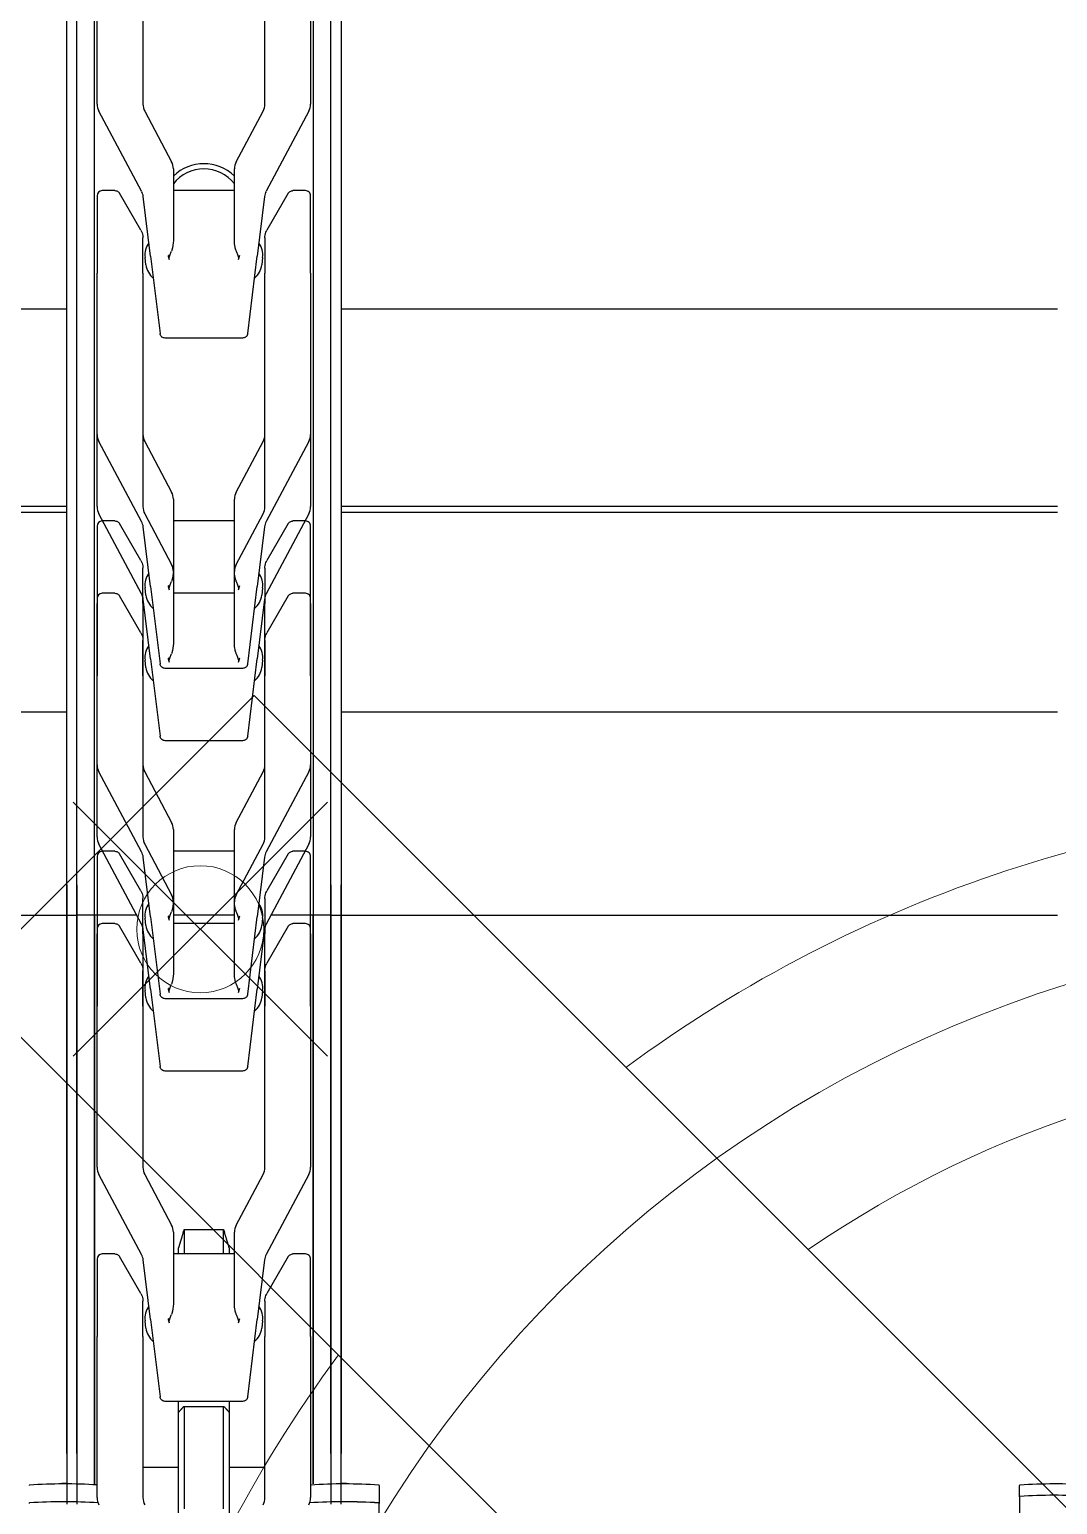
# Model space of a CAD drawing. Extents: x -3873 to 164127, y 7129 to 96529.
# Drawn here: x 43115.8 to 43318.2, y 49595.1 to 49885.4 of the extents above; entities that cross this region are included whole.
import ezdxf

# ---------------------------------------------------------------- set-up
doc = ezdxf.new("R2010")
doc.units = 0
doc.header["$PDMODE"] = 35
doc.header["$PDSIZE"] = 25
doc.layers.get('0').update_dxf_attribs({"linetype": 'CONTINUOUS'})
doc.layers.add('LAYOUT', color=90, linetype='CONTINUOUS')
doc.layers.add('LAYOUT-KROMEKA', color=1, linetype='CONTINUOUS')
doc.layers.add('LAYOUT Kromeka', color=1, linetype='CONTINUOUS', lineweight=5)

# ---------------------------------------------------------------- blocks, each defined once
blk = doc.blocks.new('*U204')
at = {"ltscale": 10}
for p, q in [((-45.96, 10.61), (232.22, 288.79)), ((292.73, 236.16), (10.61, -45.96)), ((10.61, -45.96), (-45.96, 10.61))]:
    blk.add_line(p, q, dxfattribs=at)
blk.add_lwpolyline([(0, 500), (0, 242.5, 0.414213), (242.5, 0), (500, 0)], format="xyb", dxfattribs=at)
for radius, start, end in [(237, 293.4048, 156.5952), (267.5, 180, 216.4002), (217.5, 180, 214.4026), (267.5, 233.5999, 270)]:
    blk.add_arc((242.5, 242.5), radius, start, end, dxfattribs=at)
at = {"color": 5, "ltscale": 10}
blk.add_point((0, 0), dxfattribs=at)
blk = doc.blocks.new('A$Ccf7c2aec')
at = {"layer": 'LAYOUT-KROMEKA'}
for p, q in [((281.4, 764.1), (281.4, 623.1)), ((321.4, 764.1), (321.4, 623.1)), ((360.63, 623.1), (360.63, 764.1)), ((361.84, 623.1), (361.84, 764.1)), ((400.63, 623.1), (400.63, 764.1)), ((287.4, 623.1), (165.51, 623.1)), ((175.51, 623.1), (1836.63, 623.1)), ((281.4, 623.1), (287.4, 623.1)), ((281.4, 623.1), (281.4, 621.1)), ((287.4, 621.1), (165.51, 621.1)), ((175.51, 621.1), (1836.63, 621.1)), ((287.4, 621.1), (281.4, 621.1)), ((281.4, 617.6), (281.4, 621.1)), ((166.8, 617.1), (198.5, 617.1)), ((169.51, 617.6), (1840.63, 617.6)), ((281.4, 617.6), (169.51, 617.6)), ((213.75, 617.1), (198.5, 617.1)), ((214.62, 608.36), (230.39, 616.75)), ((214.75, 613.59), (214.75, 616.1)), ((231.8, 617.1), (263.5, 617.1)), ((246.03, 617.1), (277.73, 617.1)), ((278.75, 617.1), (263.5, 617.1)), ((292.98, 617.1), (277.73, 617.1)), ((279.62, 608.36), (295.39, 616.75)), ((279.75, 613.59), (279.75, 616.1)), ((281.4, 609.31), (281.4, 617.6)), ((293.85, 608.36), (309.62, 616.75)), ((293.98, 613.59), (293.98, 616.1)), ((296.8, 617.1), (328.5, 617.1)), ((311.03, 617.1), (342.73, 617.1)), ((343.75, 617.1), (328.5, 617.1)), ((357.98, 617.1), (342.73, 617.1)), ((344.62, 608.36), (360.39, 616.75)), ((344.75, 613.59), (344.75, 616.1)), ((358.85, 608.36), (374.62, 616.75)), ((358.98, 613.59), (358.98, 616.1)), ((361.8, 617.1), (393.5, 617.1)), ((376.03, 617.1), (407.73, 617.1)), ((422.98, 617.1), (407.73, 617.1)), ((423.85, 608.36), (439.62, 616.75)), ((423.98, 613.59), (423.98, 616.1)), ((441.03, 617.1), (472.73, 617.1)), ((206.95, 608.5), (214.25, 612.72)), ((271.95, 608.5), (279.25, 612.72)), ((286.18, 608.5), (293.48, 612.72)), ((336.95, 608.5), (344.25, 612.72)), ((351.18, 608.5), (358.48, 612.72)), ((416.18, 608.5), (423.48, 612.72)), ((198.5, 608.1), (166.8, 608.1)), ((172.75, 601.1), (172.75, 608.1)), ((198.5, 608.1), (205.45, 608.1)), ((200.13, 607.49), (201.61, 607.67)), ((201.88, 606.6), (213.57, 608.03)), ((230.39, 607.75), (220.43, 602.45)), ((263.5, 608.1), (231.8, 608.1)), ((277.73, 608.1), (246.03, 608.1)), ((263.5, 608.1), (270.45, 608.1)), ((265.13, 607.49), (266.61, 607.67)), ((266.88, 606.6), (278.57, 608.03)), ((277.73, 608.1), (284.68, 608.1)), ((279.36, 607.49), (280.84, 607.67)), ((281.11, 606.6), (292.81, 608.03)), ((295.39, 607.75), (285.43, 602.45)), ((328.5, 608.1), (296.8, 608.1)), ((309.62, 607.75), (299.66, 602.45)), ((342.73, 608.1), (311.03, 608.1)), ((328.5, 608.1), (335.45, 608.1)), ((330.13, 607.49), (331.61, 607.67)), ((331.88, 606.6), (343.57, 608.03)), ((342.73, 608.1), (349.68, 608.1)), ((344.36, 607.49), (345.84, 607.67)), ((346.11, 606.6), (357.81, 608.03)), ((360.39, 607.75), (350.43, 602.45)), ((393.5, 608.1), (361.8, 608.1)), ((374.62, 607.75), (364.66, 602.45)), ((407.73, 608.1), (376.03, 608.1)), ((407.73, 608.1), (414.68, 608.1)), ((409.36, 607.49), (410.84, 607.67)), ((411.11, 606.6), (422.81, 608.03)), ((439.62, 607.75), (429.66, 602.45)), ((472.73, 608.1), (441.03, 608.1)), ((185.75, 588.47), (185.75, 603.73)), ((201.88, 606.6), (186.63, 604.73)), ((250.75, 588.47), (250.75, 603.73)), ((266.88, 606.6), (251.63, 604.73)), ((264.98, 588.47), (264.98, 603.73)), ((281.11, 606.6), (265.86, 604.73)), ((315.75, 588.47), (315.75, 603.73)), ((331.88, 606.6), (316.63, 604.73)), ((329.98, 588.47), (329.98, 603.73)), ((346.11, 606.6), (330.86, 604.73)), ((394.98, 588.47), (394.98, 603.73)), ((411.11, 606.6), (395.86, 604.73)), ((161.44, 601.1), (183.59, 601.1)), ((183.59, 601.1), (185.75, 601.1)), ((219.02, 602.1), (204.9, 602.1)), ((214.75, 590.1), (214.75, 602.1)), ((214.75, 601.1), (215.93, 601.1)), ((284.02, 602.1), (269.9, 602.1)), ((279.75, 590.1), (279.75, 602.1)), ((281.4, 590.1), (281.4, 602.1)), ((298.25, 602.1), (284.13, 602.1)), ((293.98, 590.1), (293.98, 602.1)), ((349.02, 602.1), (334.9, 602.1)), ((344.75, 590.1), (344.75, 602.1)), ((363.25, 602.1), (349.13, 602.1)), ((358.98, 590.1), (358.98, 602.1)), ((428.25, 602.1), (414.13, 602.1)), ((423.98, 590.1), (423.98, 602.1)), ((184.24, 599.95), (164.61, 599.95)), ((184.67, 592.12), (184.67, 600.08)), ((219.52, 599.95), (214.75, 599.95)), ((219.53, 592.24), (219.53, 599.96)), ((164.61, 592.25), (184.24, 592.25)), ((214.75, 592.25), (219.52, 592.25)), ((183.59, 591.1), (161.44, 591.1)), ((172.75, 584.1), (172.75, 591.1)), ((185.75, 591.1), (183.59, 591.1)), ((204.9, 590.1), (219.02, 590.1)), ((215.93, 591.1), (214.75, 591.1)), ((220.43, 589.75), (230.39, 584.45)), ((269.9, 590.1), (284.02, 590.1)), ((284.13, 590.1), (298.25, 590.1)), ((285.43, 589.75), (295.39, 584.45)), ((299.66, 589.75), (309.62, 584.45)), ((334.9, 590.1), (349.02, 590.1)), ((349.13, 590.1), (363.25, 590.1)), ((350.43, 589.75), (360.39, 584.45)), ((364.66, 589.75), (374.62, 584.45)), ((414.13, 590.1), (428.25, 590.1)), ((429.66, 589.75), (439.62, 584.45)), ((186.63, 587.47), (201.88, 585.6)), ((251.63, 587.47), (266.88, 585.6)), ((265.86, 587.47), (281.11, 585.6)), ((316.63, 587.47), (331.88, 585.6)), ((330.86, 587.47), (346.11, 585.6)), ((395.86, 587.47), (411.11, 585.6)), ((166.8, 584.1), (198.5, 584.1)), ((205.45, 584.1), (198.5, 584.1)), ((201.61, 584.53), (200.13, 584.71)), ((213.57, 584.17), (201.88, 585.6)), ((214.25, 579.48), (206.95, 583.7)), ((230.39, 575.45), (214.62, 583.84)), ((231.8, 584.1), (263.5, 584.1)), ((246.03, 584.1), (277.73, 584.1)), ((270.45, 584.1), (263.5, 584.1)), ((266.61, 584.53), (265.13, 584.71)), ((278.57, 584.17), (266.88, 585.6)), ((279.25, 579.48), (271.95, 583.7)), ((284.68, 584.1), (277.73, 584.1)), ((280.84, 584.53), (279.36, 584.71)), ((295.39, 575.45), (279.62, 583.84)), ((292.81, 584.17), (281.11, 585.6)), ((293.48, 579.48), (286.18, 583.7)), ((309.62, 575.45), (293.85, 583.84)), ((296.8, 584.1), (328.5, 584.1)), ((311.03, 584.1), (342.73, 584.1)), ((335.45, 584.1), (328.5, 584.1)), ((331.61, 584.53), (330.13, 584.71)), ((343.57, 584.17), (331.88, 585.6)), ((344.25, 579.48), (336.95, 583.7)), ((349.68, 584.1), (342.73, 584.1)), ((345.84, 584.53), (344.36, 584.71)), ((360.39, 575.45), (344.62, 583.84)), ((357.81, 584.17), (346.11, 585.6)), ((358.48, 579.48), (351.18, 583.7)), ((374.62, 575.45), (358.85, 583.84)), ((361.8, 584.1), (393.5, 584.1)), ((376.03, 584.1), (407.73, 584.1)), ((414.68, 584.1), (407.73, 584.1)), ((410.84, 584.53), (409.36, 584.71)), ((422.81, 584.17), (411.11, 585.6)), ((423.48, 579.48), (416.18, 583.7)), ((439.62, 575.45), (423.85, 583.84)), ((441.03, 584.1), (472.73, 584.1)), ((281.4, 574.6), (281.4, 582.89)), ((214.75, 576.1), (214.75, 578.61)), ((279.75, 576.1), (279.75, 578.61)), ((293.98, 576.1), (293.98, 578.61)), ((344.75, 576.1), (344.75, 578.61)), ((358.98, 576.1), (358.98, 578.61)), ((423.98, 576.1), (423.98, 578.61)), ((198.5, 575.1), (166.8, 575.1)), ((198.5, 575.1), (213.75, 575.1)), ((263.5, 575.1), (231.8, 575.1)), ((277.73, 575.1), (246.03, 575.1)), ((263.5, 575.1), (278.75, 575.1)), ((277.73, 575.1), (292.98, 575.1)), ((328.5, 575.1), (296.8, 575.1)), ((342.73, 575.1), (311.03, 575.1)), ((328.5, 575.1), (343.75, 575.1)), ((342.73, 575.1), (357.98, 575.1)), ((393.5, 575.1), (361.8, 575.1)), ((407.73, 575.1), (376.03, 575.1)), ((407.73, 575.1), (422.98, 575.1)), ((472.73, 575.1), (441.03, 575.1)), ((1840.63, 574.6), (169.51, 574.6)), ((169.51, 574.6), (281.4, 574.6)), ((281.4, 571.1), (281.4, 574.6)), ((287.4, 571.1), (165.51, 571.1)), ((165.51, 569.1), (287.4, 569.1)), ((175.51, 571.1), (1836.63, 571.1)), ((1836.63, 569.1), (175.51, 569.1)), ((281.4, 571.1), (287.4, 571.1)), ((281.4, 571.1), (281.4, 569.1)), ((281.4, 569.1), (281.4, 428.1)), ((287.4, 569.1), (281.4, 569.1)), ((321.4, 569.1), (321.4, 428.1)), ((360.63, 428.1), (360.63, 569.1)), ((361.84, 428.1), (361.84, 569.1)), ((400.63, 428.1), (400.63, 569.1)), ((104.84, 561.6), (165.67, 561.6)), ((169.16, 561.6), (165.67, 561.6)), ((166.94, 435.6), (104.84, 435.6)), ((166.94, 435.6), (169.16, 435.6))]:
    blk.add_line(p, q, dxfattribs=at)
for centre, radius, start, end in [((169.16, 630.41), 0.1, 4.0364, 90), ((71.38, 623.51), 98.12, 356.2562, 4.0364), ((166.8, 614.1), 3, 90, 118), ((213.75, 616.1), 1, 0, 90), ((231.8, 614.1), 3, 90, 118), ((278.75, 616.1), 1, 0, 90), ((292.98, 616.1), 1, 0, 90), ((296.8, 614.1), 3, 90, 118), ((311.03, 614.1), 3, 90, 118), ((343.75, 616.1), 1, 0, 90), ((357.98, 616.1), 1, 0, 90), ((361.8, 614.1), 3, 90, 118), ((376.03, 614.1), 3, 90, 118), ((422.98, 616.1), 1, 0, 90), ((441.03, 614.1), 3, 90, 118), ((166.8, 605.1), 3, 90, 118), ((200.61, 603.52), 4, 96.9958, 140.527), ((202.09, 603.7), 4, 53.4646, 96.9958), ((213.21, 611.01), 3, 276.9958, 298), ((231.8, 605.1), 3, 90, 118), ((265.61, 603.52), 4, 96.9958, 140.527), ((267.09, 603.7), 4, 53.4646, 96.9958), ((279.85, 603.52), 4, 96.9958, 140.527), ((278.21, 611.01), 3, 276.9958, 298), ((281.33, 603.7), 4, 53.4646, 96.9958), ((292.44, 611.01), 3, 276.9958, 298), ((296.8, 605.1), 3, 90, 118), ((311.03, 605.1), 3, 90, 118), ((330.61, 603.52), 4, 96.9958, 140.527), ((332.09, 603.7), 4, 53.4646, 96.9958), ((344.85, 603.52), 4, 96.9958, 140.527), ((343.21, 611.01), 3, 276.9958, 298), ((346.33, 603.7), 4, 53.4646, 96.9958), ((357.44, 611.01), 3, 276.9958, 298), ((361.8, 605.1), 3, 90, 118), ((376.03, 605.1), 3, 90, 118), ((409.85, 603.52), 4, 96.9958, 140.527), ((411.33, 603.7), 4, 53.4646, 96.9958), ((422.44, 611.01), 3, 276.9958, 298), ((441.03, 605.1), 3, 90, 118), ((219.02, 605.1), 3, 270, 298), ((284.02, 605.1), 3, 270, 298), ((298.25, 605.1), 3, 270, 298), ((349.02, 605.1), 3, 270, 298), ((363.25, 605.1), 3, 270, 298), ((420.63, 596.1), 7.62, 308.0567, 51.9433), ((420.63, 596.1), 8.65, 316.0809, 43.9191), ((428.25, 605.1), 3, 270, 298), ((219.02, 587.1), 3, 62, 90), ((284.02, 587.1), 3, 62, 90), ((298.25, 587.1), 3, 62, 90), ((349.02, 587.1), 3, 62, 90), ((363.25, 587.1), 3, 62, 90), ((428.25, 587.1), 3, 62, 90), ((166.8, 587.1), 3, 242, 270), ((200.61, 588.68), 4, 219.473, 263.0042), ((202.09, 588.5), 4, 263.0042, 306.5354), ((213.21, 581.19), 3, 62, 83.0042), ((231.8, 587.1), 3, 242, 270), ((265.61, 588.68), 4, 219.473, 263.0042), ((267.09, 588.5), 4, 263.0042, 306.5354), ((279.85, 588.68), 4, 219.473, 263.0042), ((278.21, 581.19), 3, 62, 83.0042), ((281.33, 588.5), 4, 263.0042, 306.5354), ((292.44, 581.19), 3, 62, 83.0042), ((296.8, 587.1), 3, 242, 270), ((311.03, 587.1), 3, 242, 270), ((330.61, 588.68), 4, 219.473, 263.0042), ((332.09, 588.5), 4, 263.0042, 306.5354), ((344.85, 588.68), 4, 219.473, 263.0042), ((343.21, 581.19), 3, 62, 83.0042), ((346.33, 588.5), 4, 263.0042, 306.5354), ((357.44, 581.19), 3, 62, 83.0042), ((361.8, 587.1), 3, 242, 270), ((376.03, 587.1), 3, 242, 270), ((409.85, 588.68), 4, 219.473, 263.0042), ((411.33, 588.5), 4, 263.0042, 306.5354), ((422.44, 581.19), 3, 62, 83.0042), ((441.03, 587.1), 3, 242, 270), ((166.8, 578.1), 3, 242, 270), ((71.38, 568.6), 98.12, 355.9636, 3.7982), ((213.75, 576.1), 1, 270, 0), ((231.8, 578.1), 3, 242, 270), ((278.75, 576.1), 1, 270, 0), ((292.98, 576.1), 1, 270, 0), ((296.8, 578.1), 3, 242, 270), ((311.03, 578.1), 3, 242, 270), ((343.75, 576.1), 1, 270, 0), ((357.98, 576.1), 1, 270, 0), ((361.8, 578.1), 3, 242, 270), ((376.03, 578.1), 3, 242, 270), ((422.98, 576.1), 1, 270, 0), ((441.03, 578.1), 3, 242, 270), ((169.16, 561.7), 0.1, 270, 355.9636), ((169.16, 435.5), 0.1, 4.0364, 90), ((71.38, 428.6), 98.12, 356.2018, 4.0364)]:
    blk.add_arc(centre, radius, start, end, dxfattribs=at)
for centre, major_axis, ratio, start_param, end_param in [((165.67, 630.41), (0, 0.1), 0.891583, 4.782837, 6.283185), ((165.67, 630.41), (-0.0079, 0.0996), 0.892606, 4.712389, 6.212737), ((78.49, 623.51), (0, -98.13), 0.891583, 1.503634, 1.641245), ((78.49, 623.51), (0, 98.13), 0.891583, 4.645227, 4.782837), ((165.31, 623.51), (0, 4.82), 0.891583, 4.481754, 4.943024), ((78.49, 568.6), (0, 98.12), 0.891583, 4.641941, 4.780522), ((78.49, 568.6), (0, -98.13), 0.891583, 1.500348, 1.638929), ((165.31, 568.6), (0, -4.82), 0.891583, 1.340161, 1.801431), ((165.67, 561.7), (0, -0.1), 0.891583, 0, 1.500348), ((165.67, 561.7), (-0.0079, -0.0996), 0.892606, 0.070448, 1.570796), ((166.94, 435.5), (0, 0.1), 0.931065, 4.782837, 6.283185), ((166.94, 435.5), (-0.0076, 0.0997), 0.931726, 4.712389, 6.212737), ((75.9, 428.6), (0, -98.13), 0.931065, 1.504506, 1.641245), ((75.9, 428.6), (0, 98.13), 0.931065, 4.646098, 4.782837)]:
    blk.add_ellipse(centre, major_axis=major_axis, ratio=ratio, start_param=start_param, end_param=end_param, dxfattribs=at)
for points, knots in [([(214.75, 613.59), (214.75, 613.48), (214.73, 613.36), (214.66, 613.16), (214.61, 613.06), (214.48, 612.89), (214.39, 612.81), (214.29, 612.74), (214.27, 612.73), (214.25, 612.72)], [0.0000243, 0.0000243, 0.0000243, 0.0000243, 0.0328926, 0.0328926, 0.0653838, 0.0653838, 0.0978897, 0.0978897, 0.1042618, 0.1042618, 0.1042618, 0.1042618]), ([(279.75, 613.59), (279.75, 613.48), (279.73, 613.36), (279.66, 613.16), (279.61, 613.06), (279.48, 612.89), (279.39, 612.81), (279.29, 612.74), (279.27, 612.73), (279.25, 612.72)], [0.0000243, 0.0000243, 0.0000243, 0.0000243, 0.0328926, 0.0328926, 0.0653838, 0.0653838, 0.0978897, 0.0978897, 0.1042618, 0.1042618, 0.1042618, 0.1042618]), ([(293.98, 613.59), (293.98, 613.48), (293.96, 613.36), (293.89, 613.16), (293.84, 613.06), (293.71, 612.89), (293.63, 612.81), (293.52, 612.74), (293.5, 612.73), (293.48, 612.72)], [0.0000243, 0.0000243, 0.0000243, 0.0000243, 0.0328926, 0.0328926, 0.0653838, 0.0653838, 0.0978897, 0.0978897, 0.1042618, 0.1042618, 0.1042618, 0.1042618]), ([(344.75, 613.59), (344.75, 613.48), (344.73, 613.36), (344.66, 613.16), (344.61, 613.06), (344.48, 612.89), (344.39, 612.81), (344.29, 612.74), (344.27, 612.73), (344.25, 612.72)], [0.0000243, 0.0000243, 0.0000243, 0.0000243, 0.0328926, 0.0328926, 0.0653838, 0.0653838, 0.0978897, 0.0978897, 0.1042618, 0.1042618, 0.1042618, 0.1042618]), ([(358.98, 613.59), (358.98, 613.48), (358.96, 613.36), (358.89, 613.16), (358.84, 613.06), (358.71, 612.89), (358.63, 612.81), (358.52, 612.74), (358.5, 612.73), (358.48, 612.72)], [0.0000243, 0.0000243, 0.0000243, 0.0000243, 0.0328926, 0.0328926, 0.0653838, 0.0653838, 0.0978897, 0.0978897, 0.1042618, 0.1042618, 0.1042618, 0.1042618]), ([(423.98, 613.59), (423.98, 613.48), (423.96, 613.36), (423.89, 613.16), (423.84, 613.06), (423.71, 612.89), (423.63, 612.81), (423.52, 612.74), (423.5, 612.73), (423.48, 612.72)], [0.0000243, 0.0000243, 0.0000243, 0.0000243, 0.0328926, 0.0328926, 0.0653838, 0.0653838, 0.0978897, 0.0978897, 0.1042618, 0.1042618, 0.1042618, 0.1042618]), ([(206.95, 608.5), (206.64, 608.32), (206.29, 608.2), (205.94, 608.14), (205.85, 608.13), (205.75, 608.11), (205.66, 608.11), (205.59, 608.1), (205.52, 608.1), (205.45, 608.1)], [0, 0, 0, 0, 0.684637, 0.684637, 0.684637, 0.86523, 0.86523, 0.86523, 1, 1, 1, 1]), ([(271.95, 608.5), (271.64, 608.32), (271.29, 608.2), (270.94, 608.14), (270.85, 608.13), (270.75, 608.11), (270.66, 608.11), (270.59, 608.1), (270.52, 608.1), (270.45, 608.1)], [0, 0, 0, 0, 0.684637, 0.684637, 0.684637, 0.86523, 0.86523, 0.86523, 1, 1, 1, 1]), ([(286.18, 608.5), (285.87, 608.32), (285.53, 608.2), (285.17, 608.14), (285.08, 608.13), (284.99, 608.11), (284.89, 608.11), (284.82, 608.1), (284.75, 608.1), (284.68, 608.1)], [0, 0, 0, 0, 0.684637, 0.684637, 0.684637, 0.86523, 0.86523, 0.86523, 1, 1, 1, 1]), ([(336.95, 608.5), (336.64, 608.32), (336.29, 608.2), (335.94, 608.14), (335.85, 608.13), (335.75, 608.11), (335.66, 608.11), (335.59, 608.1), (335.52, 608.1), (335.45, 608.1)], [0, 0, 0, 0, 0.684637, 0.684637, 0.684637, 0.86523, 0.86523, 0.86523, 1, 1, 1, 1]), ([(351.18, 608.5), (350.87, 608.32), (350.53, 608.2), (350.17, 608.14), (350.08, 608.13), (349.99, 608.11), (349.89, 608.11), (349.82, 608.1), (349.75, 608.1), (349.68, 608.1)], [0, 0, 0, 0, 0.684637, 0.684637, 0.684637, 0.86523, 0.86523, 0.86523, 1, 1, 1, 1]), ([(416.18, 608.5), (415.87, 608.32), (415.53, 608.2), (415.17, 608.14), (415.08, 608.13), (414.99, 608.11), (414.89, 608.11), (414.82, 608.1), (414.75, 608.1), (414.68, 608.1)], [0, 0, 0, 0, 0.684637, 0.684637, 0.684637, 0.86523, 0.86523, 0.86523, 1, 1, 1, 1]), ([(185.75, 603.73), (185.75, 603.84), (185.77, 603.95), (185.84, 604.16), (185.89, 604.25), (186.02, 604.43), (186.1, 604.5), (186.28, 604.62), (186.38, 604.67), (186.51, 604.7), (186.53, 604.71), (186.57, 604.72), (186.58, 604.72), (186.6, 604.72), (186.6, 604.72), (186.61, 604.72), (186.62, 604.72), (186.62, 604.73), (186.62, 604.73), (186.62, 604.73), (186.63, 604.73), (186.63, 604.73), (186.63, 604.73), (186.63, 604.73), (186.63, 604.73), (186.63, 604.73), (186.63, 604.73), (186.63, 604.73), (186.63, 604.73), (186.63, 604.73), (186.63, 604.73), (186.63, 604.73)], [0.0000031, 0.0000031, 0.0000031, 0.0000031, 0.0324341, 0.0324341, 0.064942, 0.064942, 0.0974473, 0.0974473, 0.1299526, 0.1299526, 0.137103, 0.137103, 0.1406951, 0.1406951, 0.1424933, 0.1424933, 0.1433926, 0.1433926, 0.1438423, 0.1438423, 0.1440672, 0.1440672, 0.1441796, 0.1441796, 0.1442358, 0.1442358, 0.1442639, 0.1442639, 0.144278, 0.144278, 0.1443562, 0.1443562, 0.1443562, 0.1443562]), ([(250.75, 603.73), (250.75, 603.84), (250.77, 603.95), (250.84, 604.16), (250.89, 604.25), (251.02, 604.43), (251.1, 604.5), (251.28, 604.62), (251.38, 604.67), (251.51, 604.7), (251.53, 604.71), (251.57, 604.72), (251.58, 604.72), (251.6, 604.72), (251.6, 604.72), (251.61, 604.72), (251.62, 604.72), (251.62, 604.73), (251.62, 604.73), (251.62, 604.73), (251.63, 604.73), (251.63, 604.73), (251.63, 604.73), (251.63, 604.73), (251.63, 604.73), (251.63, 604.73), (251.63, 604.73), (251.63, 604.73), (251.63, 604.73), (251.63, 604.73), (251.63, 604.73), (251.63, 604.73)], [0.0000031, 0.0000031, 0.0000031, 0.0000031, 0.0324341, 0.0324341, 0.064942, 0.064942, 0.0974473, 0.0974473, 0.1299526, 0.1299526, 0.137103, 0.137103, 0.1406951, 0.1406951, 0.1424933, 0.1424933, 0.1433926, 0.1433926, 0.1438423, 0.1438423, 0.1440672, 0.1440672, 0.1441796, 0.1441796, 0.1442358, 0.1442358, 0.1442639, 0.1442639, 0.144278, 0.144278, 0.14432, 0.14432, 0.14432, 0.14432]), ([(264.98, 603.73), (264.98, 603.84), (265, 603.95), (265.07, 604.16), (265.12, 604.25), (265.25, 604.43), (265.34, 604.5), (265.52, 604.62), (265.62, 604.67), (265.74, 604.7), (265.77, 604.71), (265.8, 604.72), (265.81, 604.72), (265.83, 604.72), (265.84, 604.72), (265.85, 604.72), (265.85, 604.72), (265.85, 604.73), (265.86, 604.73), (265.86, 604.73), (265.86, 604.73), (265.86, 604.73), (265.86, 604.73), (265.86, 604.73), (265.86, 604.73), (265.86, 604.73), (265.86, 604.73), (265.86, 604.73), (265.86, 604.73), (265.86, 604.73), (265.86, 604.73), (265.86, 604.73)], [0.0000031, 0.0000031, 0.0000031, 0.0000031, 0.0324341, 0.0324341, 0.064942, 0.064942, 0.0974473, 0.0974473, 0.1299526, 0.1299526, 0.137103, 0.137103, 0.1406951, 0.1406951, 0.1424933, 0.1424933, 0.1433926, 0.1433926, 0.1438423, 0.1438423, 0.1440672, 0.1440672, 0.1441796, 0.1441796, 0.1442358, 0.1442358, 0.1442639, 0.1442639, 0.144278, 0.144278, 0.1443158, 0.1443158, 0.1443158, 0.1443158]), ([(315.75, 603.73), (315.75, 603.84), (315.77, 603.95), (315.84, 604.16), (315.89, 604.25), (316.02, 604.43), (316.1, 604.5), (316.28, 604.62), (316.38, 604.67), (316.51, 604.7), (316.53, 604.71), (316.57, 604.72), (316.58, 604.72), (316.6, 604.72), (316.6, 604.72), (316.61, 604.72), (316.62, 604.72), (316.62, 604.73), (316.62, 604.73), (316.62, 604.73), (316.63, 604.73), (316.63, 604.73), (316.63, 604.73), (316.63, 604.73), (316.63, 604.73), (316.63, 604.73), (316.63, 604.73), (316.63, 604.73), (316.63, 604.73), (316.63, 604.73), (316.63, 604.73), (316.63, 604.73)], [0.0000031, 0.0000031, 0.0000031, 0.0000031, 0.0324341, 0.0324341, 0.064942, 0.064942, 0.0974473, 0.0974473, 0.1299526, 0.1299526, 0.137103, 0.137103, 0.1406951, 0.1406951, 0.1424933, 0.1424933, 0.1433926, 0.1433926, 0.1438423, 0.1438423, 0.1440672, 0.1440672, 0.1441796, 0.1441796, 0.1442358, 0.1442358, 0.1442639, 0.1442639, 0.144278, 0.144278, 0.144352, 0.144352, 0.144352, 0.144352]), ([(329.98, 603.73), (329.98, 603.84), (330, 603.95), (330.07, 604.16), (330.12, 604.25), (330.25, 604.43), (330.34, 604.5), (330.52, 604.62), (330.62, 604.67), (330.74, 604.7), (330.77, 604.71), (330.8, 604.72), (330.81, 604.72), (330.83, 604.72), (330.84, 604.72), (330.85, 604.72), (330.85, 604.72), (330.85, 604.73), (330.86, 604.73), (330.86, 604.73), (330.86, 604.73), (330.86, 604.73), (330.86, 604.73), (330.86, 604.73), (330.86, 604.73), (330.86, 604.73), (330.86, 604.73), (330.86, 604.73), (330.86, 604.73), (330.86, 604.73), (330.86, 604.73), (330.86, 604.73)], [0.0000031, 0.0000031, 0.0000031, 0.0000031, 0.0324341, 0.0324341, 0.064942, 0.064942, 0.0974473, 0.0974473, 0.1299526, 0.1299526, 0.137103, 0.137103, 0.1406951, 0.1406951, 0.1424933, 0.1424933, 0.1433926, 0.1433926, 0.1438423, 0.1438423, 0.1440672, 0.1440672, 0.1441796, 0.1441796, 0.1442358, 0.1442358, 0.1442639, 0.1442639, 0.144278, 0.144278, 0.1443647, 0.1443647, 0.1443647, 0.1443647]), ([(394.98, 603.73), (394.98, 603.84), (395, 603.95), (395.07, 604.16), (395.12, 604.25), (395.25, 604.43), (395.34, 604.5), (395.52, 604.62), (395.62, 604.67), (395.74, 604.7), (395.77, 604.71), (395.8, 604.72), (395.81, 604.72), (395.83, 604.72), (395.84, 604.72), (395.85, 604.72), (395.85, 604.72), (395.85, 604.73), (395.86, 604.73), (395.86, 604.73), (395.86, 604.73), (395.86, 604.73), (395.86, 604.73), (395.86, 604.73), (395.86, 604.73), (395.86, 604.73), (395.86, 604.73), (395.86, 604.73), (395.86, 604.73), (395.86, 604.73), (395.86, 604.73), (395.86, 604.73)], [0.0000031, 0.0000031, 0.0000031, 0.0000031, 0.0324341, 0.0324341, 0.064942, 0.064942, 0.0974473, 0.0974473, 0.1299526, 0.1299526, 0.137103, 0.137103, 0.1406951, 0.1406951, 0.1424933, 0.1424933, 0.1433926, 0.1433926, 0.1438423, 0.1438423, 0.1440672, 0.1440672, 0.1441796, 0.1441796, 0.1442358, 0.1442358, 0.1442639, 0.1442639, 0.144278, 0.144278, 0.1443394, 0.1443394, 0.1443394, 0.1443394]), ([(201.13, 602.88), (201.41, 602.95), (201.69, 603.02), (201.98, 603.09), (201.98, 603.1), (201.99, 603.1), (202, 603.1)], [0, 0, 0, 0, 0.971612, 0.971612, 0.971612, 1, 1, 1, 1]), ([(201.13, 602.88), (201.22, 602.91), (201.3, 602.92), (201.54, 602.92), (201.68, 602.89), (201.94, 602.8), (202.08, 602.75), (202.42, 602.62), (202.63, 602.54), (202.84, 602.46)], [-1.068908, -1.068908, -1.068908, -1.068908, -1.0410443, -1.0410443, -0.9974409, -0.9974409, -0.9538374, -0.9538374, -0.8852676, -0.8852676, -0.8852676, -0.8852676]), ([(204.9, 602.1), (204.32, 602.1), (203.62, 602.21), (202.98, 602.41), (202.91, 602.44), (202.84, 602.46)], [-0.3189368, -0.3189368, -0.3189368, -0.3189368, -0.1295167, -0.1295167, -0.1071311, -0.1071311, -0.1071311, -0.1071311]), ([(266.13, 602.88), (266.41, 602.95), (266.69, 603.02), (266.98, 603.09), (266.98, 603.1), (266.99, 603.1), (267, 603.1)], [0, 0, 0, 0, 0.971612, 0.971612, 0.971612, 1, 1, 1, 1]), ([(266.13, 602.88), (266.22, 602.91), (266.3, 602.92), (266.54, 602.92), (266.68, 602.89), (266.94, 602.8), (267.08, 602.75), (267.42, 602.62), (267.63, 602.54), (267.84, 602.46)], [-1.068908, -1.068908, -1.068908, -1.068908, -1.0410443, -1.0410443, -0.9974409, -0.9974409, -0.9538374, -0.9538374, -0.8852676, -0.8852676, -0.8852676, -0.8852676]), ([(269.9, 602.1), (269.32, 602.1), (268.62, 602.21), (267.98, 602.41), (267.91, 602.44), (267.84, 602.46)], [-0.3189368, -0.3189368, -0.3189368, -0.3189368, -0.1295167, -0.1295167, -0.1071311, -0.1071311, -0.1071311, -0.1071311]), ([(280.36, 602.88), (280.64, 602.95), (280.93, 603.02), (281.21, 603.09), (281.22, 603.1), (281.22, 603.1), (281.23, 603.1)], [0, 0, 0, 0, 0.971612, 0.971612, 0.971612, 1, 1, 1, 1]), ([(280.36, 602.88), (280.45, 602.91), (280.54, 602.92), (280.78, 602.92), (280.91, 602.89), (281.18, 602.8), (281.31, 602.75), (281.65, 602.62), (281.86, 602.54), (282.07, 602.46)], [-1.068908, -1.068908, -1.068908, -1.068908, -1.0410443, -1.0410443, -0.9974409, -0.9974409, -0.9538374, -0.9538374, -0.8852676, -0.8852676, -0.8852676, -0.8852676]), ([(284.13, 602.1), (283.56, 602.1), (282.86, 602.21), (282.21, 602.41), (282.14, 602.44), (282.07, 602.46)], [-0.3189368, -0.3189368, -0.3189368, -0.3189368, -0.1295167, -0.1295167, -0.1071311, -0.1071311, -0.1071311, -0.1071311]), ([(331.13, 602.88), (331.41, 602.95), (331.69, 603.02), (331.98, 603.09), (331.98, 603.1), (331.99, 603.1), (332, 603.1)], [0, 0, 0, 0, 0.971612, 0.971612, 0.971612, 1, 1, 1, 1]), ([(331.13, 602.88), (331.22, 602.91), (331.3, 602.92), (331.54, 602.92), (331.68, 602.89), (331.94, 602.8), (332.08, 602.75), (332.42, 602.62), (332.63, 602.54), (332.84, 602.46)], [-1.068908, -1.068908, -1.068908, -1.068908, -1.0410443, -1.0410443, -0.9974409, -0.9974409, -0.9538374, -0.9538374, -0.8852676, -0.8852676, -0.8852676, -0.8852676]), ([(334.9, 602.1), (334.32, 602.1), (333.62, 602.21), (332.98, 602.41), (332.91, 602.44), (332.84, 602.46)], [-0.3189368, -0.3189368, -0.3189368, -0.3189368, -0.1295167, -0.1295167, -0.1071311, -0.1071311, -0.1071311, -0.1071311]), ([(345.36, 602.88), (345.64, 602.95), (345.93, 603.02), (346.21, 603.09), (346.22, 603.1), (346.22, 603.1), (346.23, 603.1)], [0, 0, 0, 0, 0.971612, 0.971612, 0.971612, 1, 1, 1, 1]), ([(345.36, 602.88), (345.45, 602.91), (345.54, 602.92), (345.78, 602.92), (345.91, 602.89), (346.18, 602.8), (346.31, 602.75), (346.65, 602.62), (346.86, 602.54), (347.07, 602.46)], [-1.068908, -1.068908, -1.068908, -1.068908, -1.0410443, -1.0410443, -0.9974409, -0.9974409, -0.9538374, -0.9538374, -0.8852676, -0.8852676, -0.8852676, -0.8852676]), ([(349.13, 602.1), (348.56, 602.1), (347.86, 602.21), (347.21, 602.41), (347.14, 602.44), (347.07, 602.46)], [-0.3189368, -0.3189368, -0.3189368, -0.3189368, -0.1295167, -0.1295167, -0.1071311, -0.1071311, -0.1071311, -0.1071311]), ([(410.36, 602.88), (410.64, 602.95), (410.93, 603.02), (411.21, 603.09), (411.22, 603.1), (411.22, 603.1), (411.23, 603.1)], [0, 0, 0, 0, 0.971612, 0.971612, 0.971612, 1, 1, 1, 1]), ([(410.36, 602.88), (410.45, 602.91), (410.54, 602.92), (410.78, 602.92), (410.91, 602.89), (411.18, 602.8), (411.31, 602.75), (411.65, 602.62), (411.86, 602.54), (412.07, 602.46)], [-1.068908, -1.068908, -1.068908, -1.068908, -1.0410443, -1.0410443, -0.9974409, -0.9974409, -0.9538374, -0.9538374, -0.8852676, -0.8852676, -0.8852676, -0.8852676]), ([(414.13, 602.1), (413.56, 602.1), (412.86, 602.21), (412.21, 602.41), (412.14, 602.44), (412.07, 602.46)], [-0.3189368, -0.3189368, -0.3189368, -0.3189368, -0.1295167, -0.1295167, -0.1071311, -0.1071311, -0.1071311, -0.1071311]), ([(184.63, 600.16), (184.64, 600.15), (184.64, 600.14), (184.68, 600.1), (184.68, 600.06), (184.63, 600.01), (184.59, 599.99), (184.44, 599.96), (184.34, 599.95), (184.24, 599.95)], [0.3355607, 0.3355607, 0.3355607, 0.3355607, 0.3441888, 0.3441888, 0.3833716, 0.3833716, 0.4216652, 0.4216652, 0.4599587, 0.4599587, 0.4599587, 0.4599587]), ([(219, 600.16), (219.02, 600.15), (219.05, 600.14), (219.19, 600.1), (219.29, 600.06), (219.43, 600.01), (219.48, 599.99), (219.54, 599.96), (219.54, 599.95), (219.52, 599.95)], [0.3355607, 0.3355607, 0.3355607, 0.3355607, 0.3441888, 0.3441888, 0.3833716, 0.3833716, 0.4216652, 0.4216652, 0.4599587, 0.4599587, 0.4599587, 0.4599587]), ([(184.24, 592.25), (184.34, 592.25), (184.44, 592.24), (184.59, 592.21), (184.63, 592.19), (184.68, 592.14), (184.68, 592.1), (184.64, 592.06), (184.64, 592.05), (184.63, 592.04)], [0.1549528, 0.1549528, 0.1549528, 0.1549528, 0.1932464, 0.1932464, 0.23154, 0.23154, 0.2707227, 0.2707227, 0.2793508, 0.2793508, 0.2793508, 0.2793508]), ([(219.52, 592.25), (219.54, 592.25), (219.54, 592.24), (219.48, 592.21), (219.43, 592.19), (219.29, 592.14), (219.19, 592.1), (219.05, 592.06), (219.02, 592.05), (219, 592.04)], [0.1549528, 0.1549528, 0.1549528, 0.1549528, 0.1932464, 0.1932464, 0.23154, 0.23154, 0.2707227, 0.2707227, 0.2793508, 0.2793508, 0.2793508, 0.2793508]), ([(202.84, 589.74), (202.63, 589.66), (202.42, 589.58), (202.08, 589.45), (201.94, 589.4), (201.68, 589.31), (201.54, 589.28), (201.3, 589.28), (201.22, 589.29), (201.13, 589.32)], [0.8852676, 0.8852676, 0.8852676, 0.8852676, 0.9538374, 0.9538374, 0.9974409, 0.9974409, 1.0410443, 1.0410443, 1.068908, 1.068908, 1.068908, 1.068908]), ([(202, 589.1), (201.99, 589.1), (201.98, 589.1), (201.98, 589.11), (201.69, 589.18), (201.41, 589.25), (201.13, 589.32)], [0, 0, 0, 0, 0.028388, 0.028388, 0.028388, 1, 1, 1, 1]), ([(202.84, 589.74), (202.87, 589.75), (202.91, 589.76), (203.19, 589.86), (203.44, 589.92), (204.05, 590.05), (204.48, 590.1), (204.9, 590.1)], [-0.4553156, -0.4553156, -0.4553156, -0.4553156, -0.4433521, -0.4433521, -0.371047, -0.371047, -0.2439974, -0.2439974, -0.2439974, -0.2439974]), ([(267.84, 589.74), (267.63, 589.66), (267.42, 589.58), (267.08, 589.45), (266.94, 589.4), (266.68, 589.31), (266.54, 589.28), (266.3, 589.28), (266.22, 589.29), (266.13, 589.32)], [0.8852676, 0.8852676, 0.8852676, 0.8852676, 0.9538374, 0.9538374, 0.9974409, 0.9974409, 1.0410443, 1.0410443, 1.068908, 1.068908, 1.068908, 1.068908]), ([(267, 589.1), (266.99, 589.1), (266.98, 589.1), (266.98, 589.11), (266.69, 589.18), (266.41, 589.25), (266.13, 589.32)], [0, 0, 0, 0, 0.028388, 0.028388, 0.028388, 1, 1, 1, 1]), ([(267.84, 589.74), (267.87, 589.75), (267.91, 589.76), (268.19, 589.86), (268.44, 589.92), (269.05, 590.05), (269.48, 590.1), (269.9, 590.1)], [-0.4553156, -0.4553156, -0.4553156, -0.4553156, -0.4433521, -0.4433521, -0.371047, -0.371047, -0.2439974, -0.2439974, -0.2439974, -0.2439974]), ([(282.07, 589.74), (281.86, 589.66), (281.65, 589.58), (281.31, 589.45), (281.18, 589.4), (280.91, 589.31), (280.78, 589.28), (280.54, 589.28), (280.45, 589.29), (280.36, 589.32)], [0.8852676, 0.8852676, 0.8852676, 0.8852676, 0.9538374, 0.9538374, 0.9974409, 0.9974409, 1.0410443, 1.0410443, 1.068908, 1.068908, 1.068908, 1.068908]), ([(281.23, 589.1), (281.22, 589.1), (281.22, 589.1), (281.21, 589.11), (280.93, 589.18), (280.64, 589.25), (280.36, 589.32)], [0, 0, 0, 0, 0.028388, 0.028388, 0.028388, 1, 1, 1, 1]), ([(282.07, 589.74), (282.11, 589.75), (282.15, 589.76), (282.43, 589.86), (282.67, 589.92), (283.28, 590.05), (283.71, 590.1), (284.13, 590.1)], [-0.4553156, -0.4553156, -0.4553156, -0.4553156, -0.4433521, -0.4433521, -0.371047, -0.371047, -0.2439974, -0.2439974, -0.2439974, -0.2439974]), ([(332.84, 589.74), (332.63, 589.66), (332.42, 589.58), (332.08, 589.45), (331.94, 589.4), (331.68, 589.31), (331.54, 589.28), (331.3, 589.28), (331.22, 589.29), (331.13, 589.32)], [0.8852676, 0.8852676, 0.8852676, 0.8852676, 0.9538374, 0.9538374, 0.9974409, 0.9974409, 1.0410443, 1.0410443, 1.068908, 1.068908, 1.068908, 1.068908]), ([(332, 589.1), (331.99, 589.1), (331.98, 589.1), (331.98, 589.11), (331.69, 589.18), (331.41, 589.25), (331.13, 589.32)], [0, 0, 0, 0, 0.028388, 0.028388, 0.028388, 1, 1, 1, 1]), ([(332.84, 589.74), (332.87, 589.75), (332.91, 589.76), (333.19, 589.86), (333.44, 589.92), (334.05, 590.05), (334.48, 590.1), (334.9, 590.1)], [-0.4553156, -0.4553156, -0.4553156, -0.4553156, -0.4433521, -0.4433521, -0.371047, -0.371047, -0.2439974, -0.2439974, -0.2439974, -0.2439974]), ([(347.07, 589.74), (346.86, 589.66), (346.65, 589.58), (346.31, 589.45), (346.18, 589.4), (345.91, 589.31), (345.78, 589.28), (345.54, 589.28), (345.45, 589.29), (345.36, 589.32)], [0.8852676, 0.8852676, 0.8852676, 0.8852676, 0.9538374, 0.9538374, 0.9974409, 0.9974409, 1.0410443, 1.0410443, 1.068908, 1.068908, 1.068908, 1.068908]), ([(346.23, 589.1), (346.22, 589.1), (346.22, 589.1), (346.21, 589.11), (345.93, 589.18), (345.64, 589.25), (345.36, 589.32)], [0, 0, 0, 0, 0.028388, 0.028388, 0.028388, 1, 1, 1, 1]), ([(347.07, 589.74), (347.11, 589.75), (347.15, 589.76), (347.43, 589.86), (347.67, 589.92), (348.28, 590.05), (348.71, 590.1), (349.13, 590.1)], [-0.4553156, -0.4553156, -0.4553156, -0.4553156, -0.4433521, -0.4433521, -0.371047, -0.371047, -0.2439974, -0.2439974, -0.2439974, -0.2439974]), ([(412.07, 589.74), (411.86, 589.66), (411.65, 589.58), (411.31, 589.45), (411.18, 589.4), (410.91, 589.31), (410.78, 589.28), (410.54, 589.28), (410.45, 589.29), (410.36, 589.32)], [0.8852676, 0.8852676, 0.8852676, 0.8852676, 0.9538374, 0.9538374, 0.9974409, 0.9974409, 1.0410443, 1.0410443, 1.068908, 1.068908, 1.068908, 1.068908]), ([(411.23, 589.1), (411.22, 589.1), (411.22, 589.1), (411.21, 589.11), (410.93, 589.18), (410.64, 589.25), (410.36, 589.32)], [0, 0, 0, 0, 0.028388, 0.028388, 0.028388, 1, 1, 1, 1]), ([(412.07, 589.74), (412.11, 589.75), (412.15, 589.76), (412.43, 589.86), (412.67, 589.92), (413.28, 590.05), (413.71, 590.1), (414.13, 590.1)], [-0.4553156, -0.4553156, -0.4553156, -0.4553156, -0.4433521, -0.4433521, -0.371047, -0.371047, -0.2439974, -0.2439974, -0.2439974, -0.2439974]), ([(186.63, 587.47), (186.57, 587.48), (186.5, 587.5), (186.38, 587.53), (186.33, 587.56), (186.2, 587.63), (186.13, 587.68), (186.01, 587.79), (185.95, 587.86), (185.86, 588), (185.83, 588.07), (185.77, 588.25), (185.75, 588.36), (185.75, 588.47)], [0, 0, 0, 0, 0.0189655, 0.0189655, 0.0372722, 0.0372722, 0.062465, 0.062465, 0.0876578, 0.0876578, 0.1128506, 0.1128506, 0.1444801, 0.1444801, 0.1444801, 0.1444801]), ([(251.63, 587.47), (251.57, 587.48), (251.5, 587.5), (251.38, 587.53), (251.33, 587.56), (251.2, 587.63), (251.13, 587.68), (251.01, 587.79), (250.95, 587.86), (250.86, 588), (250.83, 588.07), (250.77, 588.25), (250.75, 588.36), (250.75, 588.47)], [0, 0, 0, 0, 0.0189655, 0.0189655, 0.0372722, 0.0372722, 0.062465, 0.062465, 0.0876578, 0.0876578, 0.1128506, 0.1128506, 0.1444801, 0.1444801, 0.1444801, 0.1444801]), ([(265.86, 587.47), (265.86, 587.47), (265.86, 587.47), (265.86, 587.47), (265.86, 587.47), (265.86, 587.47), (265.86, 587.47), (265.86, 587.47), (265.86, 587.47), (265.86, 587.47), (265.86, 587.47), (265.85, 587.47), (265.85, 587.47), (265.85, 587.48), (265.84, 587.48), (265.83, 587.48), (265.82, 587.48), (265.8, 587.48), (265.78, 587.49), (265.74, 587.5), (265.71, 587.5), (265.62, 587.53), (265.56, 587.56), (265.43, 587.63), (265.36, 587.68), (265.24, 587.79), (265.19, 587.86), (265.1, 588), (265.06, 588.07), (265, 588.25), (264.98, 588.36), (264.98, 588.47)], [0, 0, 0, 0, 0.0000187, 0.0000187, 0.000056, 0.000056, 0.0001306, 0.0001306, 0.0002799, 0.0002799, 0.0005785, 0.0005785, 0.0011757, 0.0011757, 0.0023699, 0.0023699, 0.0047569, 0.0047569, 0.0095212, 0.0095212, 0.0189714, 0.0189714, 0.037278, 0.037278, 0.0624708, 0.0624708, 0.0876637, 0.0876637, 0.1128565, 0.1128565, 0.144486, 0.144486, 0.144486, 0.144486]), ([(316.63, 587.47), (316.57, 587.48), (316.5, 587.5), (316.38, 587.53), (316.33, 587.56), (316.2, 587.63), (316.13, 587.68), (316.01, 587.79), (315.95, 587.86), (315.86, 588), (315.83, 588.07), (315.77, 588.25), (315.75, 588.36), (315.75, 588.47)], [0, 0, 0, 0, 0.0189655, 0.0189655, 0.0372722, 0.0372722, 0.062465, 0.062465, 0.0876578, 0.0876578, 0.1128506, 0.1128506, 0.1444801, 0.1444801, 0.1444801, 0.1444801]), ([(330.86, 587.47), (330.86, 587.47), (330.86, 587.47), (330.86, 587.47), (330.86, 587.47), (330.86, 587.47), (330.86, 587.47), (330.86, 587.47), (330.86, 587.47), (330.86, 587.47), (330.86, 587.47), (330.85, 587.47), (330.85, 587.47), (330.85, 587.48), (330.84, 587.48), (330.83, 587.48), (330.82, 587.48), (330.8, 587.48), (330.78, 587.49), (330.74, 587.5), (330.71, 587.5), (330.62, 587.53), (330.56, 587.56), (330.43, 587.63), (330.36, 587.68), (330.24, 587.79), (330.19, 587.86), (330.1, 588), (330.06, 588.07), (330, 588.25), (329.98, 588.36), (329.98, 588.47)], [0, 0, 0, 0, 0.0000187, 0.0000187, 0.000056, 0.000056, 0.0001306, 0.0001306, 0.0002799, 0.0002799, 0.0005785, 0.0005785, 0.0011757, 0.0011757, 0.0023699, 0.0023699, 0.0047569, 0.0047569, 0.0095212, 0.0095212, 0.0189714, 0.0189714, 0.037278, 0.037278, 0.0624708, 0.0624708, 0.0876637, 0.0876637, 0.1128565, 0.1128565, 0.144486, 0.144486, 0.144486, 0.144486]), ([(395.86, 587.47), (395.8, 587.48), (395.74, 587.5), (395.62, 587.53), (395.56, 587.56), (395.43, 587.63), (395.36, 587.68), (395.24, 587.79), (395.19, 587.86), (395.1, 588), (395.06, 588.07), (395, 588.25), (394.98, 588.36), (394.98, 588.47)], [0, 0, 0, 0, 0.0189655, 0.0189655, 0.0372722, 0.0372722, 0.062465, 0.062465, 0.0876578, 0.0876578, 0.1128506, 0.1128506, 0.1444801, 0.1444801, 0.1444801, 0.1444801]), ([(205.45, 584.1), (205.83, 584.1), (206.21, 584.03), (206.56, 583.88), (206.69, 583.83), (206.82, 583.77), (206.95, 583.7)], [0, 0, 0, 0, 0.729999, 0.729999, 0.729999, 1, 1, 1, 1]), ([(270.45, 584.1), (270.83, 584.1), (271.21, 584.03), (271.56, 583.88), (271.69, 583.83), (271.82, 583.77), (271.95, 583.7)], [0, 0, 0, 0, 0.729999, 0.729999, 0.729999, 1, 1, 1, 1]), ([(284.68, 584.1), (285.06, 584.1), (285.44, 584.03), (285.8, 583.88), (285.93, 583.83), (286.06, 583.77), (286.18, 583.7)], [0, 0, 0, 0, 0.729999, 0.729999, 0.729999, 1, 1, 1, 1]), ([(335.45, 584.1), (335.83, 584.1), (336.21, 584.03), (336.56, 583.88), (336.69, 583.83), (336.82, 583.77), (336.95, 583.7)], [0, 0, 0, 0, 0.729999, 0.729999, 0.729999, 1, 1, 1, 1]), ([(349.68, 584.1), (350.06, 584.1), (350.44, 584.03), (350.8, 583.88), (350.93, 583.83), (351.06, 583.77), (351.18, 583.7)], [0, 0, 0, 0, 0.729999, 0.729999, 0.729999, 1, 1, 1, 1]), ([(414.68, 584.1), (415.06, 584.1), (415.44, 584.03), (415.8, 583.88), (415.93, 583.83), (416.06, 583.77), (416.18, 583.7)], [0, 0, 0, 0, 0.729999, 0.729999, 0.729999, 1, 1, 1, 1]), ([(214.25, 579.48), (214.34, 579.43), (214.43, 579.36), (214.57, 579.19), (214.63, 579.1), (214.71, 578.9), (214.74, 578.79), (214.75, 578.66), (214.75, 578.64), (214.75, 578.61)], [0, 0, 0, 0, 0.0323681, 0.0323681, 0.0648784, 0.0648784, 0.0973836, 0.0973836, 0.104244, 0.104244, 0.104244, 0.104244]), ([(279.25, 579.48), (279.34, 579.43), (279.43, 579.36), (279.57, 579.19), (279.63, 579.1), (279.71, 578.9), (279.74, 578.79), (279.75, 578.66), (279.75, 578.64), (279.75, 578.61)], [0, 0, 0, 0, 0.0323681, 0.0323681, 0.0648784, 0.0648784, 0.0973836, 0.0973836, 0.104244, 0.104244, 0.104244, 0.104244]), ([(293.48, 579.48), (293.58, 579.43), (293.66, 579.36), (293.81, 579.19), (293.86, 579.1), (293.95, 578.9), (293.97, 578.79), (293.98, 578.66), (293.98, 578.64), (293.98, 578.61)], [0, 0, 0, 0, 0.0323681, 0.0323681, 0.0648784, 0.0648784, 0.0973836, 0.0973836, 0.104244, 0.104244, 0.104244, 0.104244]), ([(344.25, 579.48), (344.34, 579.43), (344.43, 579.36), (344.57, 579.19), (344.63, 579.1), (344.71, 578.9), (344.74, 578.79), (344.75, 578.66), (344.75, 578.64), (344.75, 578.61)], [0, 0, 0, 0, 0.0323681, 0.0323681, 0.0648784, 0.0648784, 0.0973836, 0.0973836, 0.104244, 0.104244, 0.104244, 0.104244]), ([(358.48, 579.48), (358.58, 579.43), (358.66, 579.36), (358.81, 579.19), (358.86, 579.1), (358.95, 578.9), (358.97, 578.79), (358.98, 578.66), (358.98, 578.64), (358.98, 578.61)], [0, 0, 0, 0, 0.0323681, 0.0323681, 0.0648784, 0.0648784, 0.0973836, 0.0973836, 0.104244, 0.104244, 0.104244, 0.104244]), ([(423.48, 579.48), (423.58, 579.43), (423.66, 579.36), (423.81, 579.19), (423.86, 579.1), (423.95, 578.9), (423.97, 578.79), (423.98, 578.66), (423.98, 578.64), (423.98, 578.61)], [0, 0, 0, 0, 0.0323681, 0.0323681, 0.0648784, 0.0648784, 0.0973836, 0.0973836, 0.104244, 0.104244, 0.104244, 0.104244])]:
    blk.add_open_spline(points, degree=3, knots=knots, dxfattribs=at)
for points, weights in [([(184.63, 600.16), (184.1, 600.64), (183.59, 601.1)], [1.00009365722, 1.00027150864, 1]), ([(219, 600.16), (217.43, 600.64), (215.93, 601.1)], [1.00009365722, 1.00027150864, 1]), ([(183.59, 591.1), (184.1, 591.56), (184.63, 592.04)], [1, 1.00027150864, 1.00009365722]), ([(215.93, 591.1), (217.43, 591.56), (219, 592.04)], [1, 1.00027150864, 1.00009365722])]:
    blk.add_rational_spline(points, weights, degree=2, dxfattribs=at)

msp = doc.modelspace()

# ---------------------------------------------------------------- block references
at = {"layer": 'LAYOUT', "color": 4, "linetype": 'Continuous', "ltscale": 20, "rotation": 89.99999999999999}
msp.add_blockref('A$Ccf7c2aec', (43746.26, 49429.67), dxfattribs=at)
at = {"layer": 'LAYOUT Kromeka', "ltscale": 20, "rotation": 270}
msp.add_blockref('*U204', (43149.46, 49708.32), dxfattribs=at)

doc.saveas('drawing.dxf')
